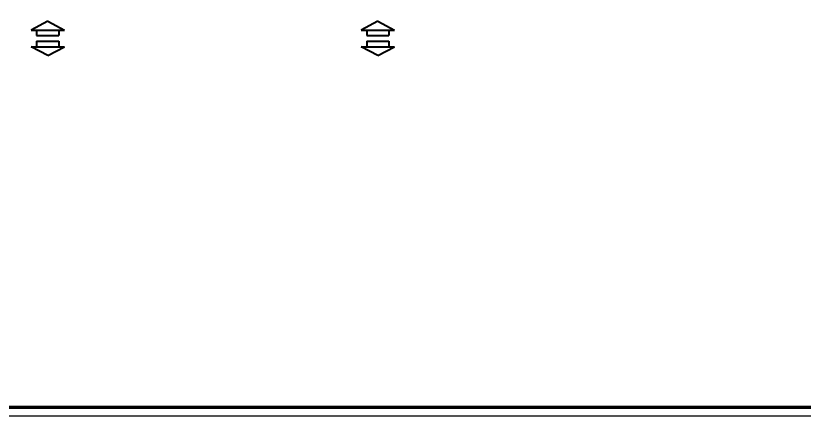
# Model space of a CAD drawing. Header units: inches. Extents: x -4475333 to 345677417, y -211198149 to 2125895.
# Drawn here: x -1376627 to -1290404, y 858164 to 901954 of the extents above; entities that cross this region are included whole.
import ezdxf

# ---------------------------------------------------------------- set-up
doc = ezdxf.new("R2010")
doc.units = ezdxf.units.IN
doc.header["$LTSCALE"] = 150
doc.header["$MEASUREMENT"] = 0
doc.layers.add('chinh', color=1, linetype='Continuous', lineweight=40)

msp = doc.modelspace()

# ---------------------------------------------------------------- linework, layer by layer
msp.add_lwpolyline([(-1431480.4, 858164.4), (-1431480.4, 1026164.4), (-1193880.4, 1026164.4), (-1193880.4, 858164.4), (-1431480.4, 858164.4)], close=True)
at = {"lineweight": 70}
msp.add_lwpolyline([(-1426480.4, 859164.4), (-1194880.4, 859164.4), (-1194880.4, 1025164.4), (-1426480.4, 1025164.4)], close=True, dxfattribs=at)
at = {"layer": 'chinh'}
for p, q in [((-1373128.6, 901360.7), (-1374951.1, 900397.2)), ((-1373128.6, 901360.7), (-1371306.1, 900397.2)), ((-1337027.7, 901360.7), (-1338850.2, 900397.2)), ((-1337027.7, 901360.7), (-1335205.2, 900397.2)), ((-1374951.1, 900397.2), (-1371306.1, 900397.2)), ((-1374343.6, 900397.2), (-1371913.6, 900397.2)), ((-1374343.6, 900397.2), (-1374343.6, 899789.7)), ((-1371913.6, 900397.2), (-1371913.6, 899789.7)), ((-1338850.2, 900397.2), (-1335205.2, 900397.2)), ((-1338242.7, 900397.2), (-1335812.7, 900397.2)), ((-1338242.7, 900397.2), (-1338242.7, 899789.7)), ((-1335812.7, 900397.2), (-1335812.7, 899789.7)), ((-1374343.6, 899789.7), (-1371913.6, 899789.7)), ((-1338242.7, 899789.7), (-1335812.7, 899789.7)), ((-1373128.6, 897611.2), (-1374951.1, 898574.7)), ((-1374951.1, 898574.7), (-1371306.1, 898574.7)), ((-1374343.6, 899182.2), (-1374343.6, 898574.7)), ((-1374343.6, 899182.2), (-1371913.6, 899182.2)), ((-1374343.6, 898574.7), (-1371913.6, 898574.7)), ((-1373128.6, 897611.2), (-1371306.1, 898574.7)), ((-1371913.6, 899182.2), (-1371913.6, 898574.7)), ((-1337027.7, 897611.2), (-1338850.2, 898574.7)), ((-1338850.2, 898574.7), (-1335205.2, 898574.7)), ((-1338242.7, 899182.2), (-1338242.7, 898574.7)), ((-1338242.7, 899182.2), (-1335812.7, 899182.2)), ((-1338242.7, 898574.7), (-1335812.7, 898574.7)), ((-1337027.7, 897611.2), (-1335205.2, 898574.7)), ((-1335812.7, 899182.2), (-1335812.7, 898574.7))]:
    msp.add_line(p, q, dxfattribs=at)

doc.saveas('drawing.dxf')
